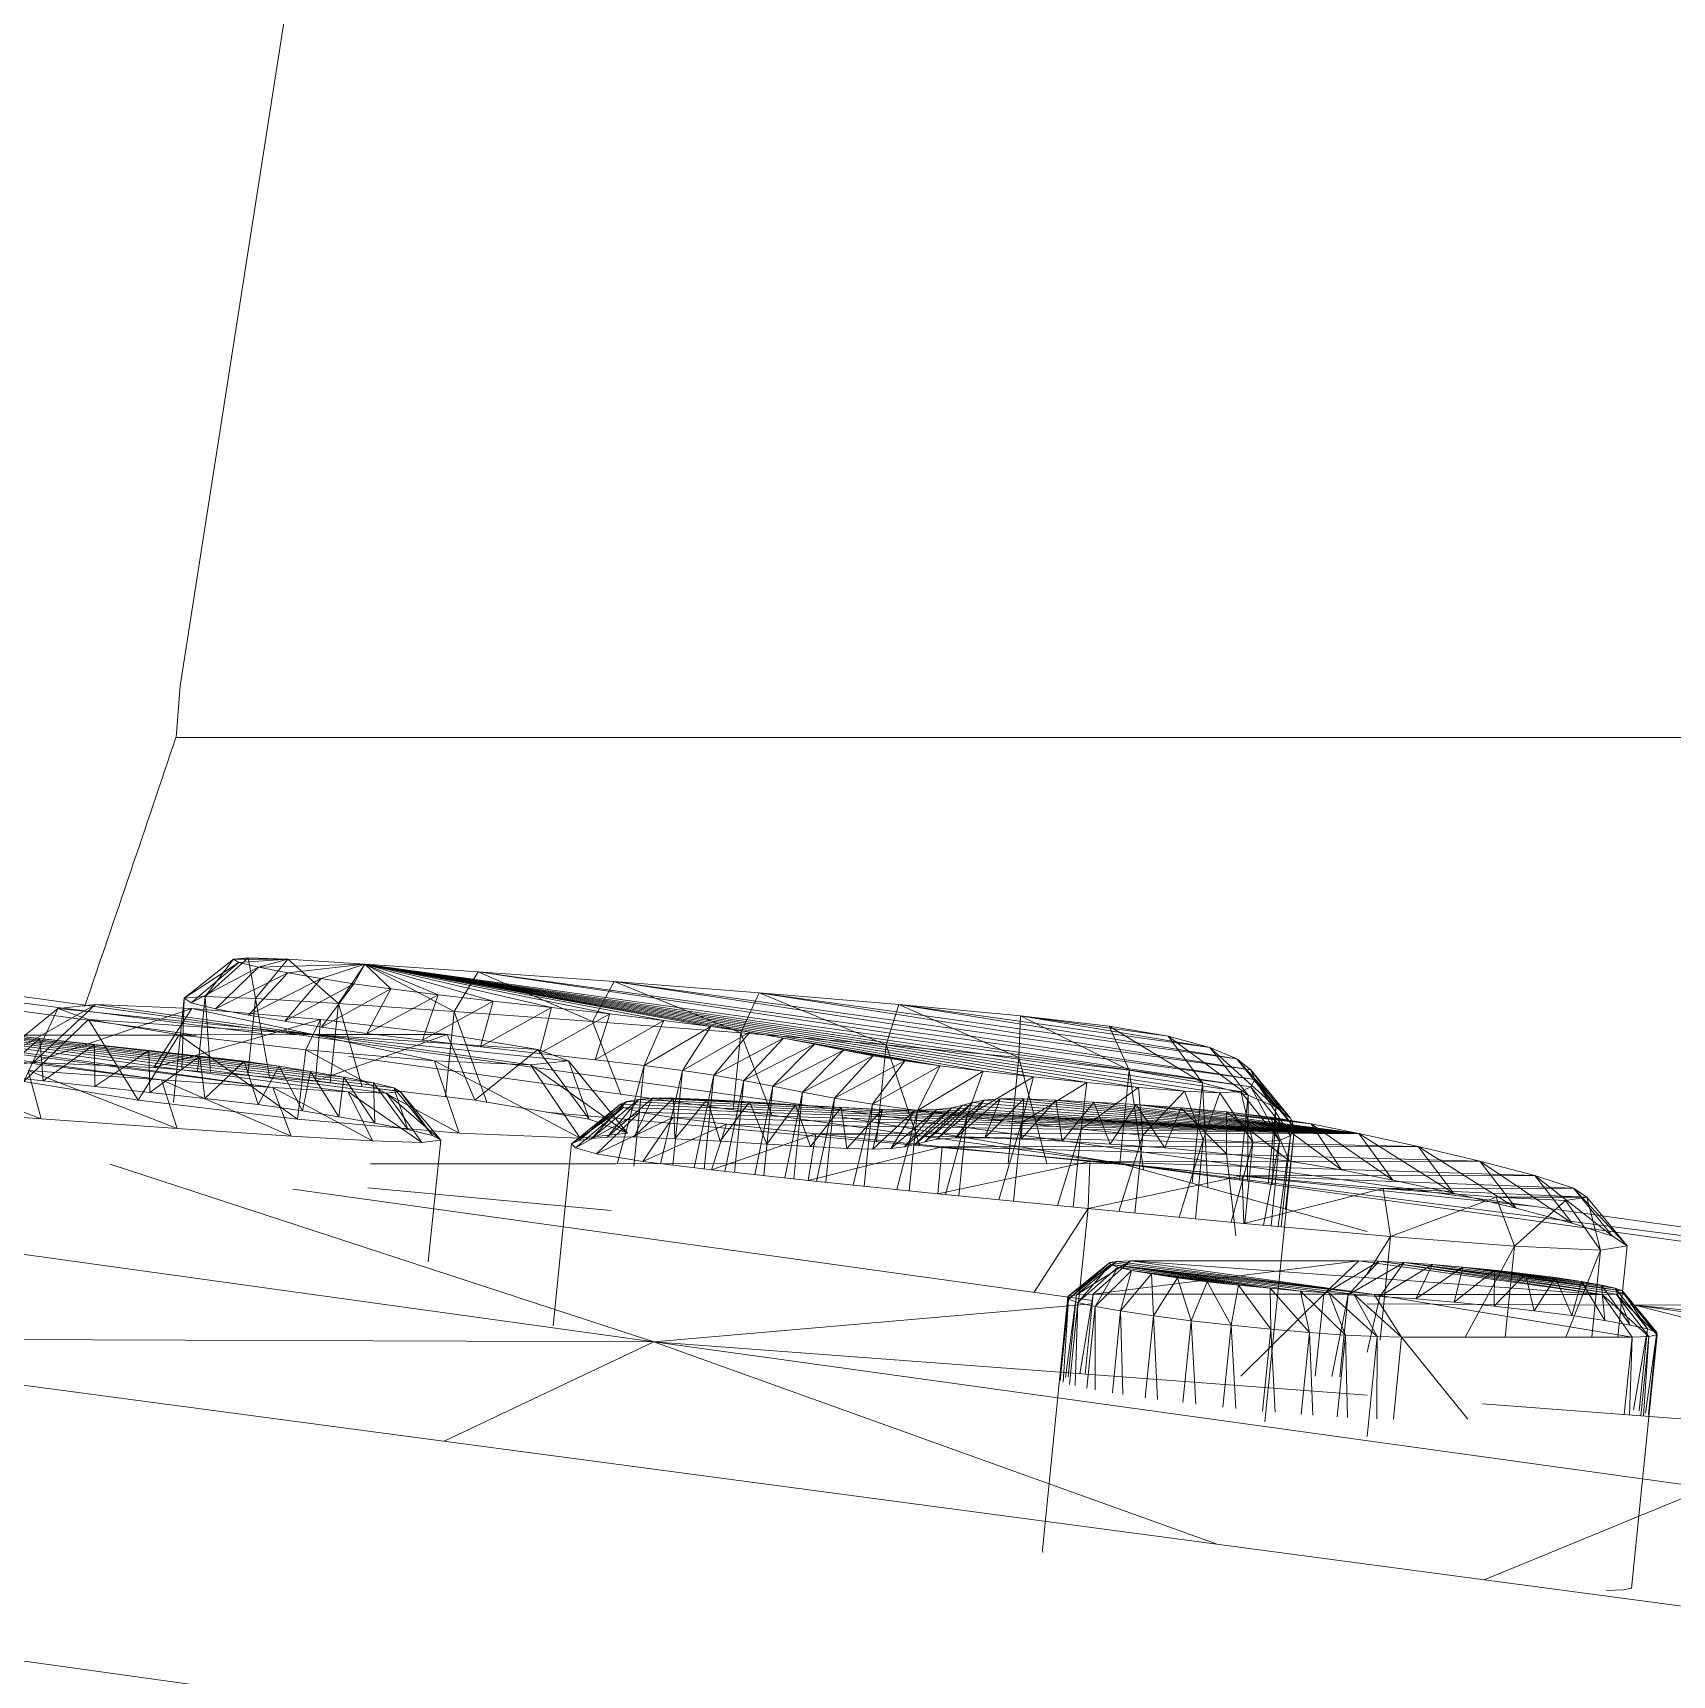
# Model space of a CAD drawing. Extents: x 4834 to 83801, y -13735 to 32221.
# Drawn here: x 13863.559 to 13864.574, y -12486.646 to -12485.629 of the extents above; entities that cross this region are included whole.
import ezdxf

# ---------------------------------------------------------------- set-up
doc = ezdxf.new("R2010")
doc.units = 0
doc.header["$LTSCALE"] = 8
doc.header["$MEASUREMENT"] = 0
doc.layers.add('A-WALL-PATT', color=253, linetype='Continuous')
doc.layers.add('G-IMPT', color=8, linetype='Continuous', lineweight=9)
doc.layers.add('I-FURN', color=30, linetype='Continuous', lineweight=9)

# ---------------------------------------------------------------- blocks, each defined once
blk = doc.blocks.new('Captain_Kirk_simplified_chair_2_22296 - Captain_Kirk_simplified_chair_2_22296-V41-Section 1')
at = {"layer": 'I-FURN'}
for p, q in [((1113.3238, 22.5043), (1113.3212, 22.4723)), ((1113.3212, 22.4723), (1117.5617, 22.4723))]:
    blk.add_line(p, q, dxfattribs=at)
at = {"layer": 'I-FURN', "flags": 128}
blk.add_lwpolyline([(1114.3011, 28.1662), (1113.7674, 25.3419), (1113.3238, 22.5043)], dxfattribs=at)
at = {"layer": 'I-FURN'}
blk.add_ellipse((1085.5474, 34.8897), major_axis=(0, 34.3317), ratio=0.867729, start_param=4.337094, end_param=4.342312, dxfattribs=at)
blk = doc.blocks.new('Captain_Kirk_simplified_chair_2_22296 - Captain_Kirk_simplified_chair_2_22296-V42-Section 1')
at = {"layer": 'G-IMPT'}
for p, q in [((1113.5907, 22.2611), (1113.0183, 22.3406)), ((1113.3568, 22.335), (1113.3262, 22.3107)), ((1113.3659, 22.3358), (1113.3392, 22.3118)), ((1113.3392, 22.3118), (1113.3568, 22.335)), ((1113.3659, 22.3358), (1113.3568, 22.335)), ((1113.3905, 22.3349), (1113.3568, 22.335)), ((1113.3568, 22.335), (1113.3601, 22.3329)), ((1113.3905, 22.3349), (1113.3601, 22.3329)), ((1113.3905, 22.3349), (1113.3659, 22.3358)), ((1113.3705, 22.3106), (1113.3659, 22.3358)), ((1113.3905, 22.3349), (1113.3705, 22.3106)), ((1113.3905, 22.3349), (1113.3724, 22.33)), ((1113.4381, 22.3319), (1113.3905, 22.3349)), ((1113.4218, 22.3075), (1113.3905, 22.3349)), ((1113.3812, 22.2555), (1112.8324, 22.3268)), ((1113.3123, 22.2601), (1112.8324, 22.3268)), ((1113.385, 22.2687), (1112.8336, 22.3317)), ((1113.4046, 22.2654), (1112.8336, 22.3317)), ((1113.4252, 22.2618), (1112.8336, 22.3317)), ((1113.4435, 22.2583), (1112.8336, 22.3317)), ((1113.4562, 22.2552), (1112.8336, 22.3317)), ((1113.46, 22.2529), (1112.8336, 22.3317)), ((1113.4517, 22.252), (1112.8336, 22.3317)), ((1113.4278, 22.2527), (1112.8336, 22.3317)), ((1113.3812, 22.2555), (1112.8336, 22.3317)), ((1113.3262, 22.3107), (1113.3601, 22.3329)), ((1113.3601, 22.3329), (1113.3306, 22.3078)), ((1113.3306, 22.3078), (1113.3724, 22.33)), ((1113.3724, 22.33), (1113.3456, 22.3042)), ((1113.3456, 22.3042), (1113.3905, 22.3265)), ((1113.3601, 22.3329), (1113.3724, 22.33)), ((1113.3905, 22.3265), (1113.3661, 22.3003)), ((1113.4381, 22.3319), (1113.3724, 22.33)), ((1113.3724, 22.33), (1113.3905, 22.3265)), ((1113.4381, 22.3319), (1113.3905, 22.3265)), ((1113.3905, 22.3265), (1113.4112, 22.3229)), ((1113.4381, 22.3319), (1113.4112, 22.3229)), ((1113.4381, 22.3319), (1113.4218, 22.3075)), ((1113.4313, 22.3197), (1113.4381, 22.3319)), ((1113.5083, 22.3271), (1113.4381, 22.3319)), ((1113.4542, 22.3165), (1113.4381, 22.3319)), ((1113.4837, 22.3129), (1113.4381, 22.3319)), ((1113.5177, 22.309), (1113.4381, 22.3319)), ((1113.5538, 22.305), (1113.4381, 22.3319)), ((1113.5899, 22.301), (1113.4381, 22.3319)), ((1113.6235, 22.297), (1113.4381, 22.3319)), ((1113.6526, 22.2932), (1113.4381, 22.3319)), ((1113.6766, 22.2896), (1113.4381, 22.3319)), ((1113.7946, 22.2688), (1113.4381, 22.3319)), ((1113.8212, 22.2656), (1113.4381, 22.3319)), ((1113.8524, 22.262), (1113.4381, 22.3319)), ((1113.8854, 22.2585), (1113.4381, 22.3319)), ((1113.9175, 22.2554), (1113.4381, 22.3319)), ((1113.9459, 22.2531), (1113.4381, 22.3319)), ((1113.9679, 22.2522), (1113.4381, 22.3319)), ((1113.9809, 22.253), (1113.4381, 22.3319)), ((1113.987, 22.2558), (1113.4381, 22.3319)), ((1113.4935, 22.3026), (1113.4381, 22.3319)), ((1113.5083, 22.3271), (1113.4935, 22.3026)), ((1113.5926, 22.321), (1113.5083, 22.3271)), ((1113.987, 22.2558), (1113.5083, 22.3271)), ((1113.9896, 22.2604), (1113.5083, 22.3271)), ((1113.5793, 22.2964), (1113.5083, 22.3271)), ((1113.3123, 22.2601), (1112.8362, 22.3207)), ((1113.3743, 22.2888), (1113.1696, 22.315)), ((1113.3661, 22.3003), (1113.4112, 22.3229)), ((1113.4112, 22.3229), (1113.3886, 22.2965)), ((1113.4313, 22.3197), (1113.3886, 22.2965)), ((1113.4313, 22.3197), (1113.4112, 22.3229)), ((1113.4313, 22.3197), (1113.4114, 22.2928)), ((1113.4114, 22.2928), (1113.4542, 22.3165)), ((1113.4313, 22.3197), (1113.4542, 22.3165)), ((1113.4542, 22.3165), (1113.4395, 22.2888)), ((1113.4542, 22.3165), (1113.4837, 22.3129)), ((1113.5926, 22.321), (1113.5793, 22.2964)), ((1113.6824, 22.3141), (1113.5926, 22.321)), ((1113.9896, 22.2604), (1113.5926, 22.321)), ((1113.9871, 22.2663), (1113.5926, 22.321)), ((1113.6711, 22.2893), (1113.5926, 22.321)), ((1113.3338, 22.2878), (1113.1682, 22.3108)), ((1113.2714, 22.3069), (1113.2032, 22.2679)), ((1113.248, 22.3044), (1113.2032, 22.2679)), ((1113.248, 22.3044), (1113.227, 22.2592)), ((1113.2714, 22.3069), (1113.2326, 22.271)), ((1113.331, 22.3044), (1113.2326, 22.271)), ((1113.2714, 22.3069), (1113.248, 22.3044)), ((1113.4062, 22.2882), (1113.248, 22.3044)), ((1113.248, 22.3044), (1113.2669, 22.2975)), ((1113.331, 22.3044), (1113.2714, 22.3069)), ((1113.4062, 22.2882), (1113.2714, 22.3069)), ((1113.331, 22.3044), (1113.3075, 22.2679)), ((1113.3262, 22.3107), (1113.3197, 22.2464)), ((1113.3262, 22.3107), (1113.3249, 22.2664)), ((1113.3392, 22.3118), (1113.3262, 22.3107)), ((1113.3262, 22.3107), (1113.3306, 22.3078)), ((1113.3306, 22.3078), (1113.3456, 22.3042)), ((1113.4107, 22.2976), (1113.331, 22.3044)), ((1113.4062, 22.2882), (1113.331, 22.3044)), ((1113.3392, 22.3118), (1113.3345, 22.2656)), ((1113.3705, 22.3106), (1113.3392, 22.3118)), ((1113.3392, 22.3118), (1113.3425, 22.2649)), ((1113.3456, 22.3042), (1113.3661, 22.3003)), ((1113.3705, 22.3106), (1113.3656, 22.2629)), ((1113.4218, 22.3075), (1113.3705, 22.3106)), ((1113.3705, 22.3106), (1113.3791, 22.2618)), ((1113.4218, 22.3075), (1113.4168, 22.2582)), ((1113.4935, 22.3026), (1113.4218, 22.3075)), ((1113.4218, 22.3075), (1113.4365, 22.2559)), ((1113.4395, 22.2888), (1113.4837, 22.3129)), ((1113.4837, 22.3129), (1113.4738, 22.2847)), ((1113.4738, 22.2847), (1113.5177, 22.309)), ((1113.4837, 22.3129), (1113.5177, 22.309)), ((1113.5177, 22.309), (1113.5099, 22.2806)), ((1113.5099, 22.2806), (1113.5538, 22.305)), ((1113.5177, 22.309), (1113.5538, 22.305)), ((1113.5538, 22.305), (1113.5463, 22.2765)), ((1113.5538, 22.305), (1113.5899, 22.301)), ((1113.6824, 22.3141), (1113.6711, 22.2893)), ((1113.7691, 22.3069), (1113.6824, 22.3141)), ((1113.9871, 22.2663), (1113.6824, 22.3141)), ((1113.9783, 22.2731), (1113.6824, 22.3141)), ((1113.7612, 22.2818), (1113.6824, 22.3141)), ((1113.7691, 22.3069), (1113.7612, 22.2818)), ((1113.8443, 22.2998), (1113.7691, 22.3069)), ((1113.9783, 22.2731), (1113.7691, 22.3069)), ((1113.9617, 22.2802), (1113.7691, 22.3069)), ((1113.8433, 22.2741), (1113.7691, 22.3069)), ((1113.2669, 22.2975), (1113.227, 22.2592)), ((1113.4062, 22.2882), (1113.2669, 22.2975)), ((1113.2669, 22.2975), (1113.3232, 22.2881)), ((1113.2669, 22.2975), (1113.2977, 22.2475)), ((1113.4107, 22.2976), (1113.3075, 22.2679)), ((1113.3661, 22.3003), (1113.3886, 22.2965)), ((1113.4114, 22.2928), (1113.3886, 22.2965)), ((1113.4062, 22.2882), (1113.4107, 22.2976)), ((1113.4107, 22.2976), (1113.4077, 22.2593)), ((1113.4892, 22.2882), (1113.4107, 22.2976)), ((1113.4935, 22.3026), (1113.4882, 22.2497)), ((1113.5793, 22.2964), (1113.4935, 22.3026)), ((1113.4935, 22.3026), (1113.5137, 22.2464)), ((1113.5463, 22.2765), (1113.5899, 22.301)), ((1113.6711, 22.2893), (1113.5793, 22.2964)), ((1113.5793, 22.2964), (1113.5968, 22.2513)), ((1113.5899, 22.301), (1113.5809, 22.2726)), ((1113.5809, 22.2726), (1113.6235, 22.297)), ((1113.5899, 22.301), (1113.6235, 22.297)), ((1113.6235, 22.297), (1113.6112, 22.2691)), ((1113.6235, 22.297), (1113.6526, 22.2932)), ((1113.8443, 22.2998), (1113.8433, 22.2741)), ((1113.8994, 22.2935), (1113.8443, 22.2998)), ((1113.9617, 22.2802), (1113.8443, 22.2998)), ((1113.9358, 22.2872), (1113.8443, 22.2998)), ((1113.9117, 22.2662), (1113.8443, 22.2998)), ((1113.021, 22.2877), (1113.3338, 22.2878)), ((1113.2046, 22.2894), (1113.2368, 22.2857)), ((1113.2046, 22.2894), (1113.385, 22.2687)), ((1113.2103, 22.2628), (1113.2368, 22.2857)), ((1113.2368, 22.2857), (1113.2707, 22.282)), ((1113.2368, 22.2857), (1113.2388, 22.2596)), ((1113.2368, 22.2857), (1113.385, 22.2687)), ((1113.3232, 22.2881), (1113.2977, 22.2475)), ((1113.4062, 22.2882), (1113.3232, 22.2881)), ((1113.3232, 22.2881), (1113.4017, 22.2788)), ((1113.3232, 22.2881), (1113.3964, 22.2357)), ((1113.4062, 22.2882), (1113.4017, 22.2788)), ((1113.4062, 22.2882), (1113.4892, 22.2882)), ((1113.4062, 22.2882), (1113.4814, 22.272)), ((1113.4062, 22.2882), (1113.5409, 22.2695)), ((1113.4062, 22.2882), (1113.5644, 22.272)), ((1113.4062, 22.2882), (1113.5454, 22.2789)), ((1113.4892, 22.2882), (1113.4077, 22.2593)), ((1113.4114, 22.2928), (1113.4395, 22.2888)), ((1113.4395, 22.2888), (1113.4738, 22.2847)), ((1113.4738, 22.2847), (1113.5099, 22.2806)), ((1113.4892, 22.2882), (1113.5454, 22.2789)), ((1113.4892, 22.2882), (1113.5064, 22.2476)), ((1113.6112, 22.2691), (1113.6526, 22.2932)), ((1113.6526, 22.2932), (1113.635, 22.266)), ((1113.635, 22.266), (1113.6766, 22.2896)), ((1113.6526, 22.2932), (1113.6766, 22.2896)), ((1113.6766, 22.2896), (1113.6544, 22.263)), ((1113.6544, 22.263), (1113.6976, 22.2859)), ((1113.6711, 22.2893), (1113.6663, 22.2417)), ((1113.7612, 22.2818), (1113.6711, 22.2893)), ((1113.6711, 22.2893), (1113.6904, 22.2383)), ((1113.6976, 22.2859), (1113.6729, 22.2598)), ((1113.6766, 22.2896), (1113.6976, 22.2859)), ((1113.6766, 22.2896), (1113.7946, 22.2688)), ((1113.6976, 22.2859), (1113.7167, 22.2822)), ((1113.6976, 22.2859), (1113.7946, 22.2688)), ((1113.9358, 22.2872), (1113.8994, 22.2935)), ((1113.9571, 22.2583), (1113.8994, 22.2935)), ((1113.8994, 22.2935), (1113.9117, 22.2662)), ((1113.9617, 22.2802), (1113.9358, 22.2872)), ((1113.9854, 22.2507), (1113.9358, 22.2872)), ((1113.9358, 22.2872), (1113.9571, 22.2583)), ((1113.2388, 22.2596), (1113.2707, 22.282)), ((1113.2707, 22.282), (1113.3044, 22.2784)), ((1113.2707, 22.282), (1113.271, 22.2561)), ((1113.2707, 22.282), (1113.385, 22.2687)), ((1113.271, 22.2561), (1113.3044, 22.2784)), ((1113.3044, 22.2784), (1113.3359, 22.2749)), ((1113.3044, 22.2784), (1113.305, 22.2524)), ((1113.3044, 22.2784), (1113.385, 22.2687)), ((1113.305, 22.2524), (1113.3359, 22.2749)), ((1113.3359, 22.2749), (1113.3634, 22.2717)), ((1113.3359, 22.2749), (1113.339, 22.2487)), ((1113.3359, 22.2749), (1113.385, 22.2687)), ((1113.4017, 22.2788), (1113.3964, 22.2357)), ((1113.4017, 22.2788), (1113.4814, 22.272)), ((1113.4017, 22.2788), (1113.4967, 22.2271)), ((1113.9063, 22.2083), (1113.4282, 22.2747)), ((1113.5454, 22.2789), (1113.5064, 22.2476)), ((1113.5099, 22.2806), (1113.5463, 22.2765)), ((1113.5644, 22.272), (1113.5454, 22.2789)), ((1113.5454, 22.2789), (1113.5772, 22.2358)), ((1113.5463, 22.2765), (1113.5809, 22.2726)), ((1113.6729, 22.2598), (1113.7167, 22.2822)), ((1113.7167, 22.2822), (1113.691, 22.2563)), ((1113.691, 22.2563), (1113.7348, 22.2786)), ((1113.7348, 22.2786), (1113.7093, 22.2526)), ((1113.7093, 22.2526), (1113.7531, 22.2751)), ((1113.7167, 22.2822), (1113.7348, 22.2786)), ((1113.7167, 22.2822), (1113.7946, 22.2688)), ((1113.7531, 22.2751), (1113.7291, 22.2489)), ((1113.7348, 22.2786), (1113.7531, 22.2751)), ((1113.7348, 22.2786), (1113.7946, 22.2688)), ((1113.7531, 22.2751), (1113.7727, 22.2719)), ((1113.7531, 22.2751), (1113.7946, 22.2688)), ((1113.7612, 22.2818), (1113.7552, 22.2219)), ((1113.8433, 22.2741), (1113.7612, 22.2818)), ((1113.7612, 22.2818), (1113.7821, 22.2195)), ((1113.8433, 22.2741), (1113.8367, 22.2083)), ((1113.9117, 22.2662), (1113.8433, 22.2741)), ((1113.8433, 22.2741), (1113.8606, 22.2083)), ((1113.9783, 22.2731), (1113.9617, 22.2802)), ((1114.0026, 22.2433), (1113.9617, 22.2802)), ((1113.9617, 22.2802), (1113.9854, 22.2507)), ((1113.2377, 22.236), (1113.1413, 22.2727)), ((1113.2326, 22.271), (1113.2032, 22.2679)), ((1113.3123, 22.2601), (1113.2296, 22.266)), ((1113.322, 22.23), (1113.2296, 22.266)), ((1113.2296, 22.266), (1113.2377, 22.236)), ((1113.3075, 22.2679), (1113.2326, 22.271)), ((1113.4077, 22.2593), (1113.3075, 22.2679)), ((1113.339, 22.2487), (1113.3634, 22.2717)), ((1113.3634, 22.2717), (1113.385, 22.2687)), ((1113.3634, 22.2717), (1113.372, 22.2448)), ((1113.372, 22.2448), (1113.385, 22.2687)), ((1113.385, 22.2687), (1113.4046, 22.2654)), ((1113.385, 22.2687), (1113.3995, 22.2409)), ((1113.3995, 22.2409), (1113.4046, 22.2654)), ((1113.4046, 22.2654), (1113.4252, 22.2618)), ((1113.4046, 22.2654), (1113.4221, 22.2372)), ((1113.4814, 22.272), (1113.5409, 22.2695)), ((1113.4814, 22.272), (1113.4967, 22.2271)), ((1113.4814, 22.272), (1113.5715, 22.224)), ((1113.5409, 22.2695), (1113.5644, 22.272)), ((1113.5409, 22.2695), (1113.5715, 22.224)), ((1113.5409, 22.2695), (1113.601, 22.2272)), ((1113.5644, 22.272), (1113.601, 22.2272)), ((1113.5644, 22.272), (1113.5772, 22.2358)), ((1113.5809, 22.2726), (1113.6112, 22.2691)), ((1113.6112, 22.2691), (1113.5946, 22.2082)), ((1113.6112, 22.2691), (1113.6049, 22.2066)), ((1113.6112, 22.2691), (1113.635, 22.266)), ((1113.635, 22.266), (1113.6214, 22.2082)), ((1113.635, 22.266), (1113.629, 22.2073)), ((1113.635, 22.266), (1113.6544, 22.263)), ((1113.7291, 22.2489), (1113.7727, 22.2719)), ((1113.7727, 22.2719), (1113.7526, 22.245)), ((1113.7526, 22.245), (1113.7946, 22.2688)), ((1113.7727, 22.2719), (1113.7946, 22.2688)), ((1113.7946, 22.2688), (1113.7805, 22.2411)), ((1113.7805, 22.2411), (1113.8212, 22.2656)), ((1113.7946, 22.2688), (1113.8212, 22.2656)), ((1113.8212, 22.2656), (1113.8112, 22.2374)), ((1113.8212, 22.2656), (1113.8524, 22.262)), ((1113.9117, 22.2662), (1113.9059, 22.2083)), ((1113.9571, 22.2583), (1113.9117, 22.2662)), ((1113.9117, 22.2662), (1113.9205, 22.2044)), ((1113.9871, 22.2663), (1113.9783, 22.2731)), ((1114.0117, 22.2364), (1113.9783, 22.2731)), ((1113.9783, 22.2731), (1114.0026, 22.2433)), ((1113.9871, 22.2663), (1114.0117, 22.2364)), ((1113.9896, 22.2604), (1113.9871, 22.2663)), ((1114.0142, 22.2303), (1113.9871, 22.2663)), ((1113.2103, 22.2628), (1113.2388, 22.2596)), ((1113.227, 22.2592), (1113.2977, 22.2475)), ((1113.2388, 22.2596), (1113.271, 22.2561)), ((1113.271, 22.2561), (1113.305, 22.2524)), ((1113.3812, 22.2555), (1113.3123, 22.2601)), ((1113.3925, 22.2253), (1113.3123, 22.2601)), ((1113.3123, 22.2601), (1113.322, 22.23)), ((1113.4278, 22.2527), (1113.3812, 22.2555)), ((1113.443, 22.2223), (1113.3812, 22.2555)), ((1113.3812, 22.2555), (1113.3925, 22.2253)), ((1113.5064, 22.2476), (1113.4077, 22.2593)), ((1113.4221, 22.2372), (1113.4252, 22.2618)), ((1113.4252, 22.2618), (1113.4435, 22.2583)), ((1113.4252, 22.2618), (1113.4444, 22.2333)), ((1113.4435, 22.2583), (1113.4562, 22.2552)), ((1113.4444, 22.2333), (1113.4435, 22.2583)), ((1113.4435, 22.2583), (1113.4649, 22.2294)), ((1113.4562, 22.2552), (1113.46, 22.2529)), ((1113.4649, 22.2294), (1113.4562, 22.2552)), ((1113.4562, 22.2552), (1113.4801, 22.2256)), ((1114.1632, 22.1816), (1113.5907, 22.2611)), ((1113.6544, 22.263), (1113.6423, 22.2056)), ((1113.6544, 22.263), (1113.6485, 22.2048)), ((1113.6544, 22.263), (1113.6729, 22.2598)), ((1113.6729, 22.2598), (1113.6613, 22.2034)), ((1113.6729, 22.2598), (1113.6671, 22.2028)), ((1113.6729, 22.2598), (1113.691, 22.2563)), ((1113.691, 22.2563), (1113.6798, 22.2014)), ((1113.691, 22.2563), (1113.6854, 22.2008)), ((1113.691, 22.2563), (1113.7093, 22.2526)), ((1113.8112, 22.2374), (1113.8524, 22.262)), ((1113.8524, 22.262), (1113.8449, 22.2335)), ((1113.8449, 22.2335), (1113.8854, 22.2585)), ((1113.8524, 22.262), (1113.8854, 22.2585)), ((1113.8854, 22.2585), (1113.8819, 22.2295)), ((1113.8819, 22.2295), (1113.9175, 22.2554)), ((1113.8854, 22.2585), (1113.9175, 22.2554)), ((1113.9175, 22.2554), (1113.9202, 22.2258)), ((1113.9175, 22.2554), (1113.9459, 22.2531)), ((1113.9571, 22.2583), (1113.9508, 22.1961)), ((1113.9854, 22.2507), (1113.9571, 22.2583)), ((1113.9571, 22.2583), (1113.9605, 22.1934)), ((1113.9809, 22.253), (1113.987, 22.2558)), ((1113.987, 22.2558), (1113.9896, 22.2604)), ((1114.0049, 22.2225), (1113.987, 22.2558)), ((1113.987, 22.2558), (1114.0116, 22.2256)), ((1114.0116, 22.2256), (1113.9896, 22.2604)), ((1113.9896, 22.2604), (1114.0142, 22.2303)), ((1113.2977, 22.2475), (1113.3964, 22.2357)), ((1113.305, 22.2524), (1113.339, 22.2487)), ((1113.339, 22.2487), (1113.372, 22.2448)), ((1113.372, 22.2448), (1113.3995, 22.2409)), ((1113.4517, 22.252), (1113.4278, 22.2527)), ((1113.4735, 22.2213), (1113.4278, 22.2527)), ((1113.4278, 22.2527), (1113.443, 22.2223)), ((1113.46, 22.2529), (1113.4517, 22.252)), ((1113.4852, 22.2227), (1113.4517, 22.252)), ((1113.4517, 22.252), (1113.4735, 22.2213)), ((1113.46, 22.2529), (1113.4852, 22.2227)), ((1113.4801, 22.2256), (1113.46, 22.2529)), ((1113.5064, 22.2476), (1113.5772, 22.2358)), ((1113.5965, 22.2451), (1113.5663, 22.2206)), ((1113.6004, 22.2468), (1113.5707, 22.2225)), ((1113.5707, 22.2225), (1113.5965, 22.2451)), ((1113.6078, 22.248), (1113.5786, 22.2238)), ((1113.5786, 22.2238), (1113.6004, 22.2468)), ((1113.6163, 22.2488), (1113.5884, 22.2247)), ((1113.5884, 22.2247), (1113.6078, 22.248)), ((1113.6004, 22.2468), (1113.5965, 22.2451)), ((1113.5965, 22.2451), (1113.5984, 22.243)), ((1113.5965, 22.2451), (1114.054, 22.227)), ((1113.6078, 22.248), (1113.6004, 22.2468)), ((1113.6004, 22.2468), (1114.054, 22.227)), ((1113.6294, 22.2488), (1113.6051, 22.2248)), ((1113.6051, 22.2248), (1113.6163, 22.2488)), ((1113.6163, 22.2488), (1113.6078, 22.248)), ((1113.6078, 22.248), (1114.054, 22.227)), ((1113.6294, 22.2488), (1113.6163, 22.2488)), ((1113.7588, 22.2418), (1113.6163, 22.2488)), ((1113.7333, 22.2431), (1113.6163, 22.2488)), ((1113.7049, 22.2447), (1113.6163, 22.2488)), ((1113.6764, 22.2465), (1113.6163, 22.2488)), ((1113.6503, 22.248), (1113.6163, 22.2488)), ((1113.6163, 22.2488), (1114.054, 22.227)), ((1113.6503, 22.248), (1113.6294, 22.2488)), ((1113.6303, 22.2237), (1113.6294, 22.2488)), ((1113.6503, 22.248), (1113.6303, 22.2237)), ((1113.6764, 22.2465), (1113.6503, 22.248)), ((1113.6584, 22.2221), (1113.6503, 22.248)), ((1113.6764, 22.2465), (1113.6584, 22.2221)), ((1113.7049, 22.2447), (1113.6764, 22.2465)), ((1113.6872, 22.2204), (1113.6764, 22.2465)), ((1113.7049, 22.2447), (1113.6872, 22.2204)), ((1113.7093, 22.2526), (1113.6983, 22.1994)), ((1113.7093, 22.2526), (1113.7039, 22.1988)), ((1113.7333, 22.2431), (1113.7049, 22.2447)), ((1113.7142, 22.2188), (1113.7049, 22.2447)), ((1113.7093, 22.2526), (1113.7291, 22.2489)), ((1113.7291, 22.2489), (1113.718, 22.1973)), ((1113.7291, 22.2489), (1113.7238, 22.1967)), ((1113.7291, 22.2489), (1113.7526, 22.245)), ((1113.7526, 22.245), (1113.7408, 22.195)), ((1113.7526, 22.245), (1113.7475, 22.1943)), ((1113.7526, 22.245), (1113.7805, 22.2411)), ((1113.8087, 22.2444), (1113.779, 22.2201)), ((1113.8147, 22.2461), (1113.7851, 22.2218)), ((1113.7851, 22.2218), (1113.8087, 22.2444)), ((1113.8218, 22.2475), (1113.7926, 22.2233)), ((1113.7926, 22.2233), (1113.8147, 22.2461)), ((1113.8087, 22.2444), (1113.8019, 22.2429)), ((1113.8318, 22.2483), (1113.8042, 22.2242)), ((1113.8042, 22.2242), (1113.8218, 22.2475)), ((1113.8147, 22.2461), (1113.8087, 22.2444)), ((1113.8087, 22.2444), (1114.054, 22.227)), ((1113.8218, 22.2475), (1113.8147, 22.2461)), ((1113.8147, 22.2461), (1114.054, 22.227)), ((1113.8318, 22.2483), (1113.8218, 22.2475)), ((1113.8218, 22.2475), (1114.054, 22.227)), ((1113.8464, 22.2483), (1113.8222, 22.2242)), ((1113.8222, 22.2242), (1113.8318, 22.2483)), ((1113.8464, 22.2483), (1113.8318, 22.2483)), ((1113.8318, 22.2483), (1114.054, 22.227)), ((1113.8464, 22.2483), (1113.8447, 22.2233)), ((1113.8662, 22.2475), (1113.8447, 22.2233)), ((1113.8464, 22.2483), (1113.8662, 22.2475)), ((1113.8464, 22.2483), (1114.054, 22.227)), ((1113.8898, 22.2464), (1113.8662, 22.2475)), ((1114.054, 22.227), (1113.8662, 22.2475)), ((1113.8702, 22.2222), (1113.8662, 22.2475)), ((1113.8898, 22.2464), (1113.8702, 22.2222)), ((1113.9161, 22.2449), (1113.8898, 22.2464)), ((1114.054, 22.227), (1113.8898, 22.2464)), ((1113.8999, 22.2204), (1113.8898, 22.2464)), ((1113.9161, 22.2449), (1113.8999, 22.2204)), ((1113.9438, 22.2429), (1113.9161, 22.2449)), ((1114.054, 22.227), (1113.9161, 22.2449)), ((1114.0245, 22.2329), (1113.9161, 22.2449)), ((1113.9338, 22.218), (1113.9161, 22.2449)), ((1113.9202, 22.2258), (1113.9459, 22.2531)), ((1113.9459, 22.2531), (1113.9576, 22.2229)), ((1113.9459, 22.2531), (1113.9679, 22.2522)), ((1113.9576, 22.2229), (1113.9679, 22.2522)), ((1113.9679, 22.2522), (1113.9809, 22.253)), ((1113.9679, 22.2522), (1113.9884, 22.2216)), ((1113.9854, 22.2507), (1113.98, 22.1981)), ((1113.9884, 22.2216), (1113.9809, 22.253)), ((1113.9809, 22.253), (1114.0049, 22.2225)), ((1113.9854, 22.2507), (1113.985, 22.1974)), ((1114.0026, 22.2433), (1113.9854, 22.2507)), ((1114.0026, 22.2433), (1113.9978, 22.1956)), ((1114.0026, 22.2433), (1114.0003, 22.1953)), ((1114.0117, 22.2364), (1114.0026, 22.2433)), ((1113.2377, 22.236), (1113.1474, 22.2429)), ((1113.322, 22.23), (1113.2377, 22.236)), ((1113.3964, 22.2357), (1113.4967, 22.2271)), ((1113.3995, 22.2409), (1113.4221, 22.2372)), ((1113.4221, 22.2372), (1113.4444, 22.2333)), ((1113.4444, 22.2333), (1113.4649, 22.2294)), ((1113.5505, 22.2402), (1113.9063, 22.2083)), ((1113.5663, 22.2206), (1113.5984, 22.243)), ((1113.5984, 22.243), (1113.5686, 22.218)), ((1113.5686, 22.218), (1113.6085, 22.2402)), ((1113.601, 22.2272), (1113.5772, 22.2358)), ((1113.6085, 22.2402), (1113.5818, 22.2144)), ((1113.5818, 22.2144), (1113.629, 22.2368)), ((1113.5984, 22.243), (1113.6085, 22.2402)), ((1113.5984, 22.243), (1114.054, 22.227)), ((1113.6085, 22.2402), (1113.629, 22.2368)), ((1113.6085, 22.2402), (1114.054, 22.227)), ((1113.629, 22.2368), (1113.6104, 22.2096)), ((1113.629, 22.2368), (1113.6622, 22.2326)), ((1113.629, 22.2368), (1114.054, 22.227)), ((1113.7333, 22.2431), (1113.7142, 22.2188)), ((1113.7588, 22.2418), (1113.7333, 22.2431)), ((1113.7367, 22.2177), (1113.7333, 22.2431)), ((1113.9063, 22.2083), (1113.7343, 22.2371)), ((1113.7588, 22.2418), (1113.7367, 22.2177)), ((1113.7529, 22.2172), (1113.7588, 22.2418)), ((1113.7789, 22.2413), (1113.7529, 22.2172)), ((1113.7789, 22.2413), (1113.7588, 22.2418)), ((1113.7588, 22.2418), (1114.054, 22.227)), ((1113.7926, 22.2417), (1113.7641, 22.2176)), ((1113.7641, 22.2176), (1113.7789, 22.2413)), ((1113.7805, 22.2411), (1113.7678, 22.1922)), ((1113.8019, 22.2429), (1113.7725, 22.2186)), ((1113.7725, 22.2186), (1113.7926, 22.2417)), ((1113.7805, 22.2411), (1113.7755, 22.1914)), ((1113.7926, 22.2417), (1113.7789, 22.2413)), ((1113.7789, 22.2413), (1114.054, 22.227)), ((1113.779, 22.2201), (1113.8019, 22.2429)), ((1113.7805, 22.2411), (1113.8112, 22.2374)), ((1113.8019, 22.2429), (1113.7926, 22.2417)), ((1113.7926, 22.2417), (1114.054, 22.227)), ((1113.8112, 22.2374), (1113.7979, 22.1891)), ((1113.8019, 22.2429), (1114.054, 22.227)), ((1113.8112, 22.2374), (1113.8062, 22.1883)), ((1113.8112, 22.2374), (1113.8449, 22.2335)), ((1113.8449, 22.2335), (1113.831, 22.1859)), ((1113.8449, 22.2335), (1113.84, 22.185)), ((1113.8449, 22.2335), (1113.8819, 22.2295)), ((1113.9438, 22.2429), (1113.9338, 22.218)), ((1113.9719, 22.2403), (1113.9438, 22.2429)), ((1114.0245, 22.2329), (1113.9438, 22.2429)), ((1113.972, 22.2144), (1113.9438, 22.2429)), ((1113.9992, 22.237), (1113.9719, 22.2403)), ((1114.0245, 22.2329), (1113.9719, 22.2403)), ((1114.011, 22.2097), (1113.9719, 22.2403)), ((1113.9719, 22.2403), (1113.972, 22.2144)), ((1114.0245, 22.2329), (1113.9992, 22.237)), ((1114.0432, 22.2045), (1113.9992, 22.237)), ((1113.9992, 22.237), (1114.011, 22.2097)), ((1114.0142, 22.2303), (1114.0117, 22.2364)), ((1113.3925, 22.2253), (1113.322, 22.23)), ((1113.443, 22.2223), (1113.3925, 22.2253)), ((1113.4649, 22.2294), (1113.4801, 22.2256)), ((1113.4801, 22.2256), (1113.4852, 22.2227)), ((1113.4967, 22.2271), (1113.5715, 22.224)), ((1113.5786, 22.2238), (1113.5707, 22.2225)), ((1113.5715, 22.224), (1113.601, 22.2272)), ((1113.5884, 22.2247), (1113.5786, 22.2238)), ((1113.6051, 22.2248), (1113.5884, 22.2247)), ((1113.6303, 22.2237), (1113.6051, 22.2248)), ((1113.6104, 22.2096), (1113.6622, 22.2326)), ((1113.6584, 22.2221), (1113.6303, 22.2237)), ((1113.6622, 22.2326), (1113.6529, 22.2043)), ((1113.6529, 22.2043), (1113.7175, 22.2267)), ((1113.6622, 22.2326), (1113.7175, 22.2267)), ((1113.6622, 22.2326), (1114.054, 22.227)), ((1113.7175, 22.2267), (1113.7128, 22.1978)), ((1113.7175, 22.2267), (1114.054, 22.227)), ((1113.7175, 22.2267), (1113.7959, 22.2186)), ((1113.7175, 22.2267), (1114.0908, 22.2189)), ((1113.7926, 22.2233), (1113.7851, 22.2218)), ((1113.8042, 22.2242), (1113.7926, 22.2233)), ((1113.8222, 22.2242), (1113.8042, 22.2242)), ((1113.8222, 22.2242), (1113.8447, 22.2233)), ((1113.8702, 22.2222), (1113.8447, 22.2233)), ((1113.8819, 22.2295), (1113.8672, 22.1823)), ((1113.8819, 22.2295), (1113.877, 22.1813)), ((1113.8819, 22.2295), (1113.9202, 22.2258)), ((1113.9202, 22.2258), (1113.9052, 22.1786)), ((1113.9202, 22.2258), (1113.9153, 22.1776)), ((1113.9202, 22.2258), (1113.9576, 22.2229)), ((1113.9576, 22.2229), (1113.9427, 22.175)), ((1113.9576, 22.2229), (1113.9527, 22.1741)), ((1113.9576, 22.2229), (1113.9884, 22.2216)), ((1114.0142, 22.2303), (1113.9958, 22.0483)), ((1114.0116, 22.2256), (1114.004, 22.1694)), ((1114.0049, 22.2225), (1114.0116, 22.2256)), ((1114.0116, 22.2256), (1114.0059, 22.1692)), ((1114.0142, 22.2303), (1114.0085, 22.1801)), ((1114.0116, 22.2256), (1114.0142, 22.2303)), ((1114.054, 22.227), (1114.0245, 22.2329)), ((1114.075, 22.1981), (1114.0245, 22.2329)), ((1114.0245, 22.2329), (1114.0432, 22.2045)), ((1114.0908, 22.2189), (1114.054, 22.227)), ((1114.1126, 22.1899), (1114.054, 22.227)), ((1114.054, 22.227), (1114.075, 22.1981)), ((1113.4735, 22.2213), (1113.443, 22.2223)), ((1113.4852, 22.2227), (1113.4735, 22.2213)), ((1113.4852, 22.2227), (1113.4775, 22.1473)), ((1113.5663, 22.2206), (1113.5549, 22.1077)), ((1113.5707, 22.2225), (1113.5663, 22.2206)), ((1113.5663, 22.2206), (1113.5686, 22.218)), ((1113.5686, 22.218), (1113.5818, 22.2144)), ((1113.5818, 22.2144), (1113.6104, 22.2096)), ((1113.6872, 22.2204), (1113.6584, 22.2221)), ((1113.7142, 22.2188), (1113.6872, 22.2204)), ((1113.7128, 22.1978), (1113.7959, 22.2186)), ((1113.7367, 22.2177), (1113.7142, 22.2188)), ((1113.7529, 22.2172), (1113.7367, 22.2177)), ((1113.7641, 22.2176), (1113.7529, 22.2172)), ((1113.7725, 22.2186), (1113.7641, 22.2176)), ((1113.779, 22.2201), (1113.7725, 22.2186)), ((1113.7851, 22.2218), (1113.779, 22.2201)), ((1113.7959, 22.2186), (1113.7931, 22.1896)), ((1113.7959, 22.2186), (1114.0908, 22.2189)), ((1113.7959, 22.2186), (1113.8874, 22.2096)), ((1113.7959, 22.2186), (1114.129, 22.2098)), ((1113.8999, 22.2204), (1113.8702, 22.2222)), ((1113.9338, 22.218), (1113.8999, 22.2204)), ((1113.972, 22.2144), (1113.9338, 22.218)), ((1114.011, 22.2097), (1113.972, 22.2144)), ((1113.972, 22.2144), (1113.9777, 22.1635)), ((1113.9884, 22.2216), (1113.9749, 22.172)), ((1113.9884, 22.2216), (1113.9833, 22.1712)), ((1113.9884, 22.2216), (1114.0049, 22.2225)), ((1114.0049, 22.2225), (1113.9949, 22.1702)), ((1114.0049, 22.2225), (1113.9996, 22.1698)), ((1114.129, 22.2098), (1114.0908, 22.2189)), ((1114.1515, 22.1806), (1114.0908, 22.2189)), ((1114.0908, 22.2189), (1114.1126, 22.1899)), ((1113.6172, 22.0979), (1113.2805, 22.208)), ((1113.4416, 22.2081), (1113.5935, 22.2082)), ((1113.5935, 22.2082), (1113.9063, 22.2083)), ((1113.6104, 22.2096), (1113.6529, 22.2043)), ((1113.6529, 22.2043), (1113.7128, 22.1978)), ((1113.7931, 22.1896), (1113.8874, 22.2096)), ((1113.8874, 22.2096), (1113.8862, 22.1804)), ((1113.8874, 22.2096), (1114.129, 22.2098)), ((1113.8874, 22.2096), (1113.9817, 22.2006)), ((1113.8874, 22.2096), (1114.163, 22.2008)), ((1114.0591, 22.1662), (1113.9063, 22.2083)), ((1114.716, 22.1044), (1113.9063, 22.2083)), ((1114.5248, 22.1224), (1113.9063, 22.2083)), ((1113.9063, 22.2083), (1114.1632, 22.1816)), ((1114.0432, 22.2045), (1114.011, 22.2097)), ((1114.075, 22.1981), (1114.0432, 22.2045)), ((1114.163, 22.2008), (1114.129, 22.2098)), ((1114.1862, 22.1714), (1114.129, 22.2098)), ((1114.129, 22.2098), (1114.1515, 22.1806)), ((1113.889, 22.1235), (1113.3935, 22.1924)), ((1113.5907, 22.1793), (1113.4401, 22.1933)), ((1113.7128, 22.1978), (1113.7931, 22.1896)), ((1113.8862, 22.1804), (1113.9817, 22.2006)), ((1113.9817, 22.2006), (1114.163, 22.2008)), ((1113.9817, 22.2006), (1113.9828, 22.1712)), ((1113.9817, 22.2006), (1114.069, 22.1929)), ((1113.9817, 22.2006), (1114.1869, 22.193)), ((1113.9828, 22.1712), (1114.069, 22.1929)), ((1114.069, 22.1929), (1114.1869, 22.193)), ((1114.069, 22.1929), (1114.0736, 22.1632)), ((1114.069, 22.1929), (1114.1391, 22.1874)), ((1114.069, 22.1929), (1114.1952, 22.1875)), ((1114.1126, 22.1899), (1114.075, 22.1981)), ((1114.1869, 22.193), (1114.163, 22.2008)), ((1114.2112, 22.1633), (1114.163, 22.2008)), ((1114.163, 22.2008), (1114.1862, 22.1714)), ((1114.1952, 22.1875), (1114.1869, 22.193)), ((1114.2202, 22.1573), (1114.1869, 22.193)), ((1114.1869, 22.193), (1114.2112, 22.1633)), ((1113.7931, 22.1896), (1113.8862, 22.1804)), ((1114.0736, 22.1632), (1114.1391, 22.1874)), ((1114.1515, 22.1806), (1114.1126, 22.1899)), ((1114.1391, 22.1874), (1114.1952, 22.1875)), ((1114.1391, 22.1874), (1114.1504, 22.1572)), ((1114.1391, 22.1874), (1114.182, 22.1854)), ((1114.1504, 22.1572), (1114.182, 22.1854)), ((1114.182, 22.1854), (1114.1952, 22.1875)), ((1114.182, 22.1854), (1114.2037, 22.1547)), ((1114.1952, 22.1875), (1114.2202, 22.1573)), ((1114.2037, 22.1547), (1114.1952, 22.1875)), ((1113.6172, 22.0979), (1113.018, 22.1811)), ((1113.8862, 22.1804), (1113.8528, 22.1286)), ((1113.8862, 22.1804), (1113.8802, 22.1205)), ((1113.8862, 22.1804), (1113.9828, 22.1712)), ((1114.1862, 22.1714), (1114.1515, 22.1806)), ((1114.7624, 22.0984), (1114.1632, 22.1816)), ((1113.9828, 22.1712), (1114.0736, 22.1632)), ((1114.0736, 22.1632), (1114.0591, 22.14)), ((1114.0736, 22.1632), (1114.0671, 22.0988)), ((1114.0736, 22.1632), (1114.1504, 22.1572)), ((1114.2112, 22.1633), (1114.1862, 22.1714)), ((1114.2202, 22.1573), (1114.2112, 22.1633)), ((1114.1504, 22.1572), (1114.1199, 22.1007)), ((1114.1504, 22.1572), (1114.1447, 22.1008)), ((1114.1504, 22.1572), (1114.2037, 22.1547)), ((1114.2037, 22.1547), (1114.1822, 22.1008)), ((1114.2037, 22.1547), (1114.1983, 22.1008)), ((1114.2037, 22.1547), (1114.2202, 22.1573)), ((1114.2202, 22.1573), (1114.2145, 22.1008)), ((1113.8738, 22.1259), (1113.9039, 22.1477)), ((1113.8998, 22.1469), (1113.8738, 22.1259)), ((1113.8742, 22.1243), (1113.8998, 22.1469)), ((1113.9001, 22.1457), (1113.8742, 22.1243)), ((1113.879, 22.1269), (1113.9126, 22.148)), ((1113.9039, 22.1477), (1113.879, 22.1269)), ((1113.8799, 22.1223), (1113.9001, 22.1457)), ((1113.9046, 22.1441), (1113.8799, 22.1223)), ((1114.0539, 22.1481), (1113.8894, 22.1273)), ((1113.9126, 22.148), (1113.8894, 22.1273)), ((1113.8907, 22.1198), (1113.9046, 22.1441)), ((1113.9131, 22.1421), (1113.8907, 22.1198)), ((1113.8998, 22.1469), (1113.9039, 22.1477)), ((1114.0635, 22.1271), (1113.8998, 22.1469)), ((1113.9001, 22.1457), (1113.8998, 22.1469)), ((1114.0635, 22.1271), (1113.9001, 22.1457)), ((1114.0508, 22.1273), (1113.9001, 22.1457)), ((1114.0354, 22.1281), (1113.9001, 22.1457)), ((1114.0178, 22.1293), (1113.9001, 22.1457)), ((1113.999, 22.131), (1113.9001, 22.1457)), ((1113.9046, 22.1441), (1113.9001, 22.1457)), ((1113.9039, 22.1477), (1113.9126, 22.148)), ((1114.0635, 22.1271), (1113.9039, 22.1477)), ((1113.999, 22.131), (1113.9046, 22.1441)), ((1113.9131, 22.1421), (1113.9046, 22.1441)), ((1113.9064, 22.117), (1113.9131, 22.1421)), ((1114.0539, 22.1481), (1113.9126, 22.148)), ((1114.2048, 22.1271), (1113.9126, 22.148)), ((1114.0635, 22.1271), (1113.9126, 22.148)), ((1113.999, 22.131), (1113.9131, 22.1421)), ((1113.9795, 22.1329), (1113.9131, 22.1421)), ((1113.9255, 22.1399), (1113.9131, 22.1421)), ((1114.0539, 22.1481), (1114.0322, 22.1273)), ((1114.0666, 22.1478), (1114.0322, 22.1273)), ((1114.0666, 22.1478), (1114.0473, 22.127)), ((1114.0473, 22.127), (1114.082, 22.147)), ((1114.0539, 22.1481), (1114.0666, 22.1478)), ((1114.0539, 22.1481), (1114.2048, 22.1271)), ((1114.0666, 22.1478), (1114.082, 22.147)), ((1114.0666, 22.1478), (1114.2135, 22.1274)), ((1114.0666, 22.1478), (1114.2048, 22.1271)), ((1114.082, 22.147), (1114.067, 22.126)), ((1114.067, 22.126), (1114.0996, 22.1458)), ((1114.082, 22.147), (1114.0996, 22.1458)), ((1114.082, 22.147), (1114.2173, 22.1294)), ((1114.082, 22.147), (1114.2176, 22.1282)), ((1114.082, 22.147), (1114.2135, 22.1274)), ((1114.0996, 22.1458), (1114.0892, 22.1244)), ((1114.0892, 22.1244), (1114.1184, 22.1442)), ((1114.0996, 22.1458), (1114.1184, 22.1442)), ((1114.0996, 22.1458), (1114.2173, 22.1294)), ((1114.1184, 22.1442), (1114.1131, 22.1224)), ((1114.1131, 22.1224), (1114.138, 22.1422)), ((1114.1184, 22.1442), (1114.138, 22.1422)), ((1114.1184, 22.1442), (1114.1573, 22.14)), ((1114.1184, 22.1442), (1114.1759, 22.1376)), ((1114.1184, 22.1442), (1114.1919, 22.1352)), ((1114.1184, 22.1442), (1114.2043, 22.133)), ((1114.1184, 22.1442), (1114.2128, 22.1311)), ((1114.1184, 22.1442), (1114.2173, 22.1294)), ((1114.138, 22.1422), (1114.1379, 22.1199)), ((1114.138, 22.1422), (1114.1573, 22.14)), ((1113.9255, 22.1399), (1113.9064, 22.117)), ((1113.9795, 22.1329), (1113.9255, 22.1399)), ((1113.9601, 22.1351), (1113.9255, 22.1399)), ((1113.9416, 22.1375), (1113.9255, 22.1399)), ((1113.9267, 22.114), (1113.9255, 22.1399)), ((1113.9416, 22.1375), (1113.9267, 22.114)), ((1113.9601, 22.1351), (1113.9416, 22.1375)), ((1113.9502, 22.1109), (1113.9416, 22.1375)), ((1113.9601, 22.1351), (1113.9502, 22.1109)), ((1113.9795, 22.1329), (1113.9601, 22.1351)), ((1113.9748, 22.1081), (1113.9601, 22.1351)), ((1113.9795, 22.1329), (1113.9748, 22.1081)), ((1113.999, 22.131), (1113.9795, 22.1329)), ((1113.9995, 22.1057), (1113.9795, 22.1329)), ((1114.1379, 22.1199), (1114.1573, 22.14)), ((1114.1573, 22.14), (1114.1759, 22.1376)), ((1114.1573, 22.14), (1114.1625, 22.1171)), ((1114.1625, 22.1171), (1114.1759, 22.1376)), ((1114.1759, 22.1376), (1114.1919, 22.1352)), ((1114.1759, 22.1376), (1114.1859, 22.1141)), ((1114.1859, 22.1141), (1114.1919, 22.1352)), ((1114.1919, 22.1352), (1114.2043, 22.133)), ((1114.1919, 22.1352), (1114.2063, 22.111)), ((1114.2043, 22.133), (1114.2128, 22.1311)), ((1114.2063, 22.111), (1114.2043, 22.133)), ((1114.2043, 22.133), (1114.222, 22.1082)), ((1113.6172, 22.0979), (1113.8888, 22.1213)), ((1113.8738, 22.1259), (1113.858, 21.969)), ((1113.8738, 22.1259), (1113.8688, 22.0747)), ((1113.8742, 22.1243), (1113.869, 22.0736)), ((1113.8742, 22.1243), (1113.8709, 22.0729)), ((1113.879, 22.1269), (1113.8722, 22.0758)), ((1113.8738, 22.1259), (1113.879, 22.1269)), ((1113.8742, 22.1243), (1113.8738, 22.1259)), ((1113.879, 22.1269), (1113.8739, 22.0762)), ((1113.8799, 22.1223), (1113.8742, 22.1243)), ((1113.8799, 22.1223), (1113.8747, 22.0715)), ((1113.8799, 22.1223), (1113.8782, 22.0707)), ((1113.879, 22.1269), (1113.8894, 22.1273)), ((1113.8907, 22.1198), (1113.8799, 22.1223)), ((1113.8894, 22.1273), (1113.8812, 22.0781)), ((1113.8894, 22.1273), (1113.8844, 22.0779)), ((1114.0322, 22.1273), (1113.8894, 22.1273)), ((1114.0322, 22.1273), (1113.9809, 22.0766)), ((1114.0178, 22.1293), (1113.999, 22.131)), ((1114.0234, 22.1036), (1113.999, 22.131)), ((1113.999, 22.131), (1113.9995, 22.1057)), ((1114.0354, 22.1281), (1114.0178, 22.1293)), ((1114.0457, 22.102), (1114.0178, 22.1293)), ((1114.0178, 22.1293), (1114.0234, 22.1036)), ((1114.0322, 22.1273), (1114.027, 22.0766)), ((1114.0322, 22.1273), (1114.0473, 22.127)), ((1114.0508, 22.1273), (1114.0354, 22.1281)), ((1114.0653, 22.1011), (1114.0354, 22.1281)), ((1114.0354, 22.1281), (1114.0457, 22.102)), ((1114.0473, 22.127), (1114.0373, 22.0764)), ((1114.0473, 22.127), (1114.0422, 22.0762)), ((1114.0473, 22.127), (1114.067, 22.126)), ((1114.0635, 22.1271), (1114.0508, 22.1273)), ((1114.0805, 22.1007), (1114.0508, 22.1273)), ((1114.0508, 22.1273), (1114.0653, 22.1011)), ((1114.067, 22.126), (1114.0591, 22.0914)), ((1114.2249, 22.1205), (1114.0591, 22.1213)), ((1114.2048, 22.1271), (1114.0635, 22.1271)), ((1114.2233, 22.1008), (1114.0635, 22.1271)), ((1114.0635, 22.1271), (1114.0805, 22.1007)), ((1114.067, 22.126), (1114.0892, 22.1244)), ((1114.0892, 22.1244), (1114.1131, 22.1224)), ((1114.1131, 22.1224), (1114.1379, 22.1199)), ((1114.2135, 22.1274), (1114.2048, 22.1271)), ((1114.2336, 22.1011), (1114.2048, 22.1271)), ((1114.2048, 22.1271), (1114.2233, 22.1008)), ((1114.2128, 22.1311), (1114.2173, 22.1294)), ((1114.222, 22.1082), (1114.2128, 22.1311)), ((1114.2128, 22.1311), (1114.2328, 22.1058)), ((1114.2176, 22.1282), (1114.2135, 22.1274)), ((1114.2388, 22.1021), (1114.2135, 22.1274)), ((1114.2135, 22.1274), (1114.2336, 22.1011)), ((1114.2173, 22.1294), (1114.2385, 22.1037)), ((1114.2328, 22.1058), (1114.2173, 22.1294)), ((1114.2173, 22.1294), (1114.2176, 22.1282)), ((1114.2385, 22.1037), (1114.2176, 22.1282)), ((1114.2176, 22.1282), (1114.2388, 22.1021)), ((1114.2249, 22.1205), (1114.3032, 22.121)), ((1113.8907, 22.1198), (1113.8855, 22.0691)), ((1113.8907, 22.1198), (1113.8906, 22.0682)), ((1113.9064, 22.117), (1113.8907, 22.1198)), ((1113.9064, 22.117), (1113.9013, 22.0663)), ((1113.9267, 22.114), (1113.9064, 22.117)), ((1113.9064, 22.117), (1113.9078, 22.0653)), ((1113.9267, 22.114), (1113.9216, 22.0632)), ((1113.9502, 22.1109), (1113.9267, 22.114)), ((1113.9267, 22.114), (1113.9292, 22.0622)), ((1113.9502, 22.1109), (1113.945, 22.0602)), ((1113.9748, 22.1081), (1113.9502, 22.1109)), ((1113.9502, 22.1109), (1113.953, 22.0593)), ((1114.1379, 22.1199), (1114.1625, 22.1171)), ((1114.1625, 22.1171), (1114.1859, 22.1141)), ((1114.1859, 22.1141), (1114.2063, 22.111)), ((1114.2063, 22.111), (1114.222, 22.1082)), ((1114.3012, 22.1013), (1114.2249, 22.1205)), ((1114.3021, 22.1098), (1114.2249, 22.1205)), ((1114.2249, 22.1205), (1114.3024, 22.1131)), ((1113.9748, 22.1081), (1113.9697, 22.0574)), ((1113.9995, 22.1057), (1113.9748, 22.1081)), ((1113.9748, 22.1081), (1113.9777, 22.0566)), ((1113.9995, 22.1057), (1113.9944, 22.0549)), ((1114.0234, 22.1036), (1113.9995, 22.1057)), ((1113.9995, 22.1057), (1114.0021, 22.0543)), ((1114.0234, 22.1036), (1114.0183, 22.0529)), ((1114.0457, 22.102), (1114.0234, 22.1036)), ((1114.0234, 22.1036), (1114.0255, 22.0524)), ((1114.0457, 22.102), (1114.0406, 22.0513)), ((1114.0653, 22.1011), (1114.0457, 22.102)), ((1114.0457, 22.102), (1114.0469, 22.051)), ((1114.0653, 22.1011), (1114.0591, 22.0392)), ((1114.0653, 22.1011), (1114.0651, 22.0502)), ((1114.0805, 22.1007), (1114.0653, 22.1011)), ((1114.0805, 22.1007), (1114.0754, 22.05)), ((1114.2233, 22.1008), (1114.0805, 22.1007)), ((1114.0805, 22.1007), (1114.1215, 22.05)), ((1114.2233, 22.1008), (1114.2184, 22.0528)), ((1114.2233, 22.1008), (1114.2216, 22.0526)), ((1114.222, 22.1082), (1114.2328, 22.1058)), ((1114.2388, 22.1021), (1114.223, 21.9452)), ((1114.2336, 22.1011), (1114.2233, 22.1008)), ((1114.2328, 22.1058), (1114.2242, 22.0558)), ((1114.2328, 22.1058), (1114.2277, 22.055)), ((1114.2336, 22.1011), (1114.2287, 22.052)), ((1114.2336, 22.1011), (1114.2303, 22.0519)), ((1114.2385, 22.1037), (1114.2315, 22.0536)), ((1114.2328, 22.1058), (1114.2385, 22.1037)), ((1114.2385, 22.1037), (1114.2334, 22.053)), ((1114.2388, 22.1021), (1114.2336, 22.1011)), ((1114.2388, 22.1021), (1114.2336, 22.0519)), ((1114.2385, 22.1037), (1114.2388, 22.1021)), ((1113.6172, 22.0979), (1113.0089, 22.1001)), ((1113.6172, 22.0979), (1113.4874, 22.0363)), ((1113.9656, 21.9726), (1113.6172, 22.0979)), ((1114.2699, 22.0073), (1113.6172, 22.0979)), ((1113.6172, 22.0979), (1114.0591, 22.0648)), ((1114.1306, 22.0594), (1114.4055, 22.0388)), ((1114.1316, 21.9504), (1114.2699, 22.0073)), ((1113.8583, 21.9674), (1113.858, 21.969)), ((1114.2178, 21.9442), (1114.2074, 21.9438)), ((1114.223, 21.9452), (1114.2178, 21.9442))]:
    blk.add_line(p, q, dxfattribs=at)
at = {"layer": 'I-FURN'}
for p, q in [((1109.3454, 22.4397), (1116.5073, 21.444)), ((1116.9912, 21.5692), (1110.4613, 22.4397))]:
    blk.add_line(p, q, dxfattribs=at)

msp = doc.modelspace()

# ---------------------------------------------------------------- hatches: boundary and pattern name
at = {"layer": 'A-WALL-PATT', "lineweight": 9}
h = msp.add_hatch(dxfattribs=at)
h.set_pattern_fill('FP_3', color=256, style=0, pattern_type=2)
h.set_pattern_definition([(0, (13837.783, -12508.538), (0, 8), []), (90, (13837.783, -12508.538), (-8, 8), [8, -8])])
h.paths.add_polyline_path([(13840.59538, -12508.53771), (13850.81164, -12508.53771), (13850.81164, -12508.03771), (13855.81161, -12508.03771), (13855.81161, -12502.33709), (13872.44009, -12502.33709), (13872.44009, -12508.03771), (13877.43824, -12508.03771), (13877.43824, -12508.53771), (13894.87708, -12508.53771), (13894.87708, -12400.53771), (13840.59538, -12400.53771), (13840.6321, -12485.87241), (13841.17424, -12485.91588), (13842.69051, -12486.06061), (13842.7009, -12486.10439), (13843.19361, -12486.13611), (13843.29534, -12486.09827), (13844.43735, -12486.09798), (13847.54657, -12486.5225), (13847.61339, -12486.2325), (13847.74513, -12486.12161), (13847.95952, -12486.09798), (13849.01778, -12486.09798), (13852.8843, -12486.63557), (13852.86652, -12486.58041), (13854.16229, -12486.56311), (13854.20212, -12486.31527), (13854.3154, -12486.16827), (13854.46285, -12486.09937), (13855.61538, -12486.09798), (13859.30922, -12486.58041), (13859.33124, -12486.30132), (13859.52152, -12486.00443), (13859.53128, -12485.97204), (13859.67165, -12485.91358), (13860.60086, -12485.87219), (13860.66588, -12485.86571), (13860.6917, -12485.81245), (13861.02032, -12485.84704), (13861.03044, -12485.90197), (13863.204, -12486.17354), (13863.24102, -12486.18271), (13863.60015, -12486.19708), (13863.65, -12486.03344), (13864.09368, -12483.19577), (13864.67658, -12480.18682), (13864.82834, -12479.87178), (13865.45964, -12479.70224), (13865.78374, -12479.66819), (13879.82219, -12479.71158), (13880.44886, -12479.89331), (13880.81585, -12480.09019), (13881.00509, -12480.22062), (13880.96818, -12480.86428), (13880.81023, -12483.36441), (13880.66246, -12486.54682), (13880.62605, -12486.82107), (13880.72142, -12486.82368), (13880.91894, -12486.98431), (13880.99249, -12487.10976), (13880.99249, -12487.80385), (13880.81116, -12488.03431), (13880.64915, -12488.1138), (13880.2926, -12488.19002), (13880.1176, -12488.90844), (13881.00076, -12488.90844), (13880.08235, -12491.99852), (13880.02751, -12492.16023), (13882.63992, -12496.98589), (13882.5273, -12502.28771), (13843.69505, -12502.28771), (13840.59538, -12492.6744), (13840.59538, -12504.94969)], flags=0)
h.paths.add_polyline_path([(13855.21302, -12486.58041), (13855.21601, -12486.58041), (13855.21094, -12486.58041)], flags=0)

# ---------------------------------------------------------------- block references
at = {"layer": 'G-IMPT'}
for name in ['Captain_Kirk_simplified_chair_2_22296 - Captain_Kirk_simplified_chair_2_22296-V41-Section 1', 'Captain_Kirk_simplified_chair_2_22296 - Captain_Kirk_simplified_chair_2_22296-V42-Section 1']:
    msp.add_blockref(name, (12750.32625, -12508.53771), dxfattribs=at)

doc.saveas('drawing.dxf')
